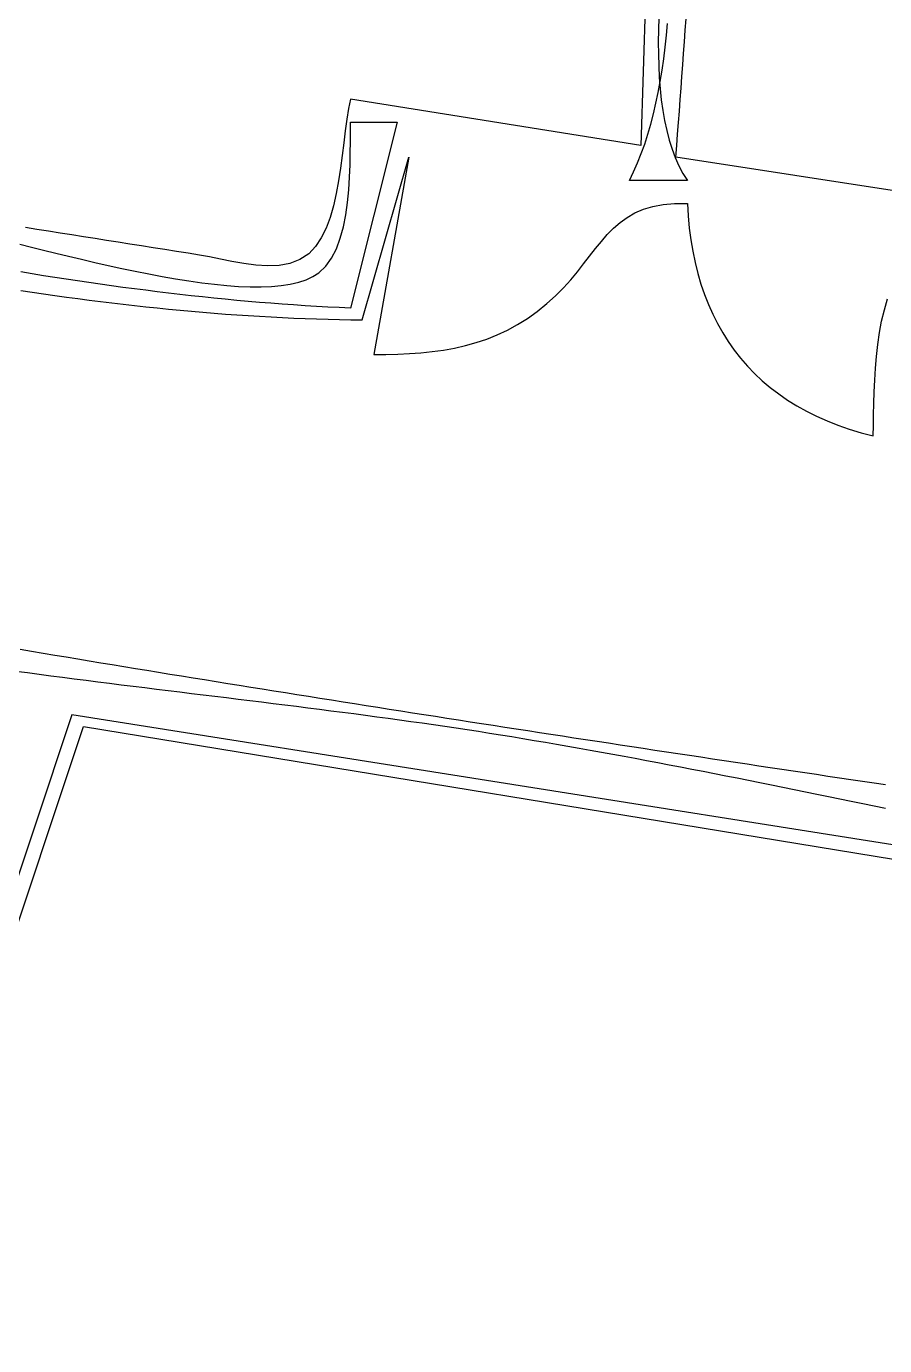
# Model space of a CAD drawing. Header units: metres. Extents: x 63 to 1153, y 57 to 743.
# Drawn here: x 500.1 to 574, y 481.7 to 595.3 of the extents above; entities that cross this region are included whole.
import ezdxf

# ---------------------------------------------------------------- set-up
doc = ezdxf.new("R2010")
doc.units = ezdxf.units.M

msp = doc.modelspace()

# ---------------------------------------------------------------- linework, layer by layer
for p, q in [((557, 713), (553, 585)), ((554.5268, 596.0121), (554.4979, 594.9474)), ((555.1925, 594.491), (555.2879, 595.5165)), ((556.8165, 594.9238), (556.8864, 595.9194)), ((554.4979, 594.9474), (554.4869, 593.8973)), ((555.0825, 593.4779), (555.1925, 594.491)), ((556.7459, 593.9285), (556.8165, 594.9238)), ((554.4869, 593.8973), (554.4953, 592.864)), ((554.4953, 592.864), (554.5244, 591.8498)), ((554.9572, 592.4785), (555.0825, 593.4779)), ((556.6025, 591.9392), (556.6745, 592.9337)), ((556.6745, 592.9337), (556.7459, 593.9285)), ((554.5244, 591.8498), (554.5756, 590.857)), ((554.816, 591.4941), (554.9572, 592.4785)), ((556.5297, 590.9452), (556.6025, 591.9392)), ((554.5756, 590.857), (554.6503, 589.8878)), ((554.658, 590.5258), (554.816, 591.4941)), ((556.4561, 589.9516), (556.5297, 590.9452)), ((554.2891, 588.6424), (554.4827, 589.5748)), ((554.4827, 589.5748), (554.658, 590.5258)), ((554.6503, 589.8878), (554.75, 588.9447)), ((556.3819, 588.9585), (556.4561, 589.9516)), ((528, 589), (527.8248, 588.1758)), ((553, 585), (528, 589)), ((554.0767, 587.7299), (554.2891, 588.6424)), ((554.75, 588.9447), (554.876, 588.0297)), ((556.3069, 587.9659), (556.3819, 588.9585)), ((527.6739, 587.261), (527.5382, 586.2734)), ((527.8248, 588.1758), (527.6739, 587.261)), ((553.8447, 586.8384), (554.0767, 587.7299)), ((554.876, 588.0297), (555.0298, 587.1452)), ((555.0298, 587.1452), (555.2126, 586.2936)), ((556.2313, 586.9737), (556.3069, 587.9659)), ((527.5382, 586.2734), (527.4083, 585.2308)), ((527.9843, 585.3302), (527.9899, 586.2142)), ((527.9899, 586.2142), (528, 587)), ((528, 587), (532, 587)), ((532, 587), (528, 571)), ((553.5923, 585.9692), (553.8447, 586.8384)), ((555.2126, 586.2936), (555.426, 585.477)), ((556.1549, 585.9819), (556.2313, 586.9737)), ((527.4083, 585.2308), (527.2751, 584.151)), ((527.975, 584.367), (527.9843, 585.3302)), ((553.0236, 584.3024), (553.3189, 585.1234)), ((553.3189, 585.1234), (553.5923, 585.9692)), ((555.426, 585.477), (555.6714, 584.6978)), ((556, 584), (556.0778, 584.9907)), ((556.0778, 584.9907), (556.1549, 585.9819)), ((527.2751, 584.151), (527.1292, 583.0518)), ((527.9536, 583.3439), (527.975, 584.367)), ((529, 570), (533, 584)), ((533, 584), (530, 567)), ((552.7059, 583.5073), (553.0236, 584.3024)), ((555.6714, 584.6978), (555.95, 583.9582)), ((555.95, 583.9582), (556.2634, 583.2605)), ((582, 580), (556, 584)), ((527.1292, 583.0518), (526.9616, 581.9509)), ((527.9119, 582.2802), (527.9536, 583.3439)), ((552, 582), (552.3649, 582.7395)), ((552.3649, 582.7395), (552.7059, 583.5073)), ((556.2634, 583.2605), (556.6129, 582.607)), ((556.6129, 582.607), (557, 582)), ((526.9616, 581.9509), (526.7628, 580.8661)), ((527.8416, 581.1949), (527.9119, 582.2802)), ((557, 582), (552, 582)), ((526.7628, 580.8661), (526.5237, 579.8153)), ((527.7345, 580.1073), (527.8416, 581.1949)), ((526.5237, 579.8153), (526.2351, 578.8162)), ((527.5823, 579.0367), (527.7345, 580.1073)), ((551.8115, 578.8205), (552.4753, 579.204)), ((552.4753, 579.204), (553.2046, 579.5213)), ((553.2046, 579.5213), (554.0106, 579.766)), ((554.0106, 579.766), (554.9044, 579.9316)), ((554.9044, 579.9316), (555.8972, 580.0117)), ((555.8972, 580.0117), (557, 580)), ((557, 580), (557.0638, 578.9387)), ((526.2351, 578.8162), (525.8877, 577.8866)), ((527.3766, 578.0021), (527.5823, 579.0367)), ((550.636, 577.8805), (551.2021, 578.3772)), ((551.2021, 578.3772), (551.8115, 578.8205)), ((557.0638, 578.9387), (557.1618, 577.9008)), ((500.9945, 577.787), (499.9947, 577.9483)), ((501.9944, 577.6261), (500.9945, 577.787)), ((502.9943, 577.4656), (501.9944, 577.6261)), ((503.9943, 577.3057), (502.9943, 577.4656)), ((504.9944, 577.1461), (503.9943, 577.3057)), ((505.9945, 576.987), (504.9944, 577.1461)), ((506.9947, 576.8284), (505.9945, 576.987)), ((525.4722, 577.0443), (524.9795, 576.3071)), ((525.8877, 577.8866), (525.4722, 577.0443)), ((526.7722, 576.1179), (527.1094, 577.0227)), ((527.1094, 577.0227), (527.3766, 578.0021)), ((549.5891, 576.7526), (550.1021, 577.3368)), ((550.1021, 577.3368), (550.636, 577.8805)), ((557.1618, 577.9008), (557.294, 576.8865)), ((499.5171, 576.5064), (500.5148, 576.2598)), ((500.5148, 576.2598), (501.5504, 576.004)), ((501.5504, 576.004), (502.6191, 575.7418)), ((507.995, 576.6702), (506.9947, 576.8284)), ((508.9954, 576.5125), (507.995, 576.6702)), ((509.9959, 576.3552), (508.9954, 576.5125)), ((510.9965, 576.1984), (509.9959, 576.3552)), ((511.9972, 576.042), (510.9965, 576.1984)), ((512.998, 575.8861), (511.9972, 576.042)), ((513.9989, 575.7306), (512.998, 575.8861)), ((524.9795, 576.3071), (524.4004, 575.6928)), ((526.3568, 575.3068), (526.7722, 576.1179)), ((548.5816, 575.4883), (549.086, 576.1343)), ((549.086, 576.1343), (549.5891, 576.7526)), ((557.294, 576.8865), (557.4606, 575.8963)), ((557.4606, 575.8963), (557.6616, 574.9306)), ((502.6191, 575.7418), (503.7161, 575.4758)), ((503.7161, 575.4758), (504.8365, 575.2086)), ((504.8365, 575.2086), (505.9757, 574.9429)), ((505.9757, 574.9429), (507.1286, 574.6813)), ((507.1286, 574.6813), (508.2906, 574.4266)), ((515, 575.5756), (513.9989, 575.7306)), ((515.8575, 575.4216), (515, 575.5756)), ((516.7913, 575.2296), (515.8575, 575.4216)), ((517.7798, 575.0277), (516.7913, 575.2296)), ((518.8012, 574.8439), (517.7798, 575.0277)), ((519.8336, 574.7063), (518.8012, 574.8439)), ((520.8554, 574.6428), (519.8336, 574.7063)), ((521.8447, 574.6817), (520.8554, 574.6428)), ((522.7798, 574.8509), (521.8447, 574.6817)), ((523.6389, 575.1786), (522.7798, 574.8509)), ((524.4004, 575.6928), (523.6389, 575.1786)), ((525.8549, 574.6085), (526.3568, 575.3068)), ((547.5246, 574.1389), (548.0649, 574.821)), ((548.0649, 574.821), (548.5816, 575.4883)), ((557.6616, 574.9306), (557.897, 573.9896)), ((500.5792, 573.9558), (499.6023, 574.1154)), ((501.5562, 573.7991), (500.5792, 573.9558)), ((502.5334, 573.6455), (501.5562, 573.7991)), ((503.5107, 573.4951), (502.5334, 573.6455)), ((504.4882, 573.3479), (503.5107, 573.4951)), ((508.2906, 574.4266), (509.4568, 574.1814)), ((509.4568, 574.1814), (510.6224, 573.9483)), ((510.6224, 573.9483), (511.7826, 573.73)), ((511.7826, 573.73), (512.9325, 573.5292)), ((512.9325, 573.5292), (514.0674, 573.3486)), ((524.1793, 573.4508), (524.7577, 573.7193)), ((524.7577, 573.7193), (525.2585, 574.0425)), ((525.2584, 574.0424), (525.8549, 574.6085)), ((546.9497, 573.4483), (547.5246, 574.1389)), ((557.897, 573.9896), (558.167, 573.0737)), ((499.6127, 572.5191), (500.5903, 572.3737)), ((500.5903, 572.3737), (501.5679, 572.2318)), ((505.4658, 573.204), (504.4882, 573.3479)), ((506.4435, 573.0636), (505.4658, 573.204)), ((507.4215, 572.9266), (506.4435, 573.0636)), ((508.3995, 572.7931), (507.4215, 572.9266)), ((509.3778, 572.6633), (508.3995, 572.7931)), ((510.3562, 572.5373), (509.3778, 572.6633)), ((511.3347, 572.415), (510.3562, 572.5373)), ((512.3135, 572.2966), (511.3347, 572.415)), ((514.0674, 573.3486), (515.1824, 573.1907)), ((515.1824, 573.1907), (516.2727, 573.0583)), ((516.2727, 573.0583), (517.3334, 572.9539)), ((517.3334, 572.9539), (518.3599, 572.8804)), ((518.3599, 572.8804), (519.3472, 572.8403)), ((519.3472, 572.8403), (520.2906, 572.8363)), ((520.2906, 572.8363), (521.1851, 572.871)), ((521.1851, 572.871), (522.0261, 572.9472)), ((522.0261, 572.9472), (522.8087, 573.0674)), ((522.8087, 573.0674), (523.528, 573.2344)), ((523.528, 573.2344), (524.1793, 573.4508)), ((545.6514, 572.0676), (546.329, 572.7558)), ((546.329, 572.7558), (546.9497, 573.4483)), ((558.167, 573.0737), (558.4716, 572.1832)), ((501.5679, 572.2318), (502.5457, 572.0934)), ((502.5457, 572.0934), (503.5236, 571.9586)), ((503.5236, 571.9586), (504.5016, 571.8275)), ((504.5016, 571.8275), (505.4797, 571.7002)), ((505.4797, 571.7002), (506.458, 571.5767)), ((506.458, 571.5767), (507.4364, 571.4572)), ((507.4364, 571.4572), (508.4149, 571.3417)), ((508.4149, 571.3417), (509.3936, 571.2304)), ((509.3936, 571.2304), (510.3724, 571.1233)), ((513.2924, 572.1822), (512.3135, 572.2966)), ((514.2715, 572.0719), (513.2924, 572.1822)), ((515.2508, 571.9657), (514.2715, 572.0719)), ((516.2302, 571.8638), (515.2508, 571.9657)), ((517.2099, 571.7661), (516.2302, 571.8638)), ((518.1898, 571.6729), (517.2099, 571.7661)), ((519.1698, 571.5841), (518.1898, 571.6729)), ((520.1501, 571.4998), (519.1698, 571.5841)), ((521.1306, 571.4202), (520.1501, 571.4998)), ((522.1112, 571.3454), (521.1306, 571.4202)), ((523.0921, 571.2753), (522.1112, 571.3454)), ((524.0732, 571.2101), (523.0921, 571.2753)), ((544.0714, 570.7187), (544.9059, 571.3904)), ((544.9058, 571.3904), (545.6514, 572.0676)), ((558.4716, 572.1832), (558.811, 571.3186)), ((558.811, 571.3186), (559.1851, 570.4802)), ((573.9552, 570.8722), (574.2368, 571.8184)), ((510.3724, 571.1233), (511.3513, 571.0204)), ((511.3513, 571.0204), (512.3304, 570.922)), ((512.3304, 570.922), (513.3097, 570.8279)), ((513.3097, 570.8279), (514.2891, 570.7385)), ((514.2891, 570.7385), (515.2686, 570.6537)), ((515.2686, 570.6537), (516.2483, 570.5735)), ((516.2483, 570.5735), (517.2282, 570.4982)), ((517.2282, 570.4982), (518.2082, 570.4278)), ((518.2082, 570.4278), (519.1884, 570.3624)), ((519.1884, 570.3624), (520.1687, 570.302)), ((520.1687, 570.302), (521.1493, 570.2467)), ((521.1493, 570.2467), (522.13, 570.1967)), ((522.13, 570.1967), (523.1108, 570.152)), ((523.1108, 570.152), (524.0919, 570.1126)), ((525.0546, 571.1499), (524.0732, 571.2101)), ((524.0919, 570.1126), (525.0731, 570.0788)), ((526.0361, 571.0948), (525.0546, 571.1499)), ((527.0179, 571.0447), (526.0361, 571.0948)), ((528, 571), (527.0179, 571.0447)), ((542.3663, 569.5839), (543.225, 570.1179)), ((543.225, 570.1179), (544.0714, 570.7187)), ((559.1851, 570.4802), (559.594, 569.6684)), ((573.7227, 569.8955), (573.9552, 570.8722)), ((525.0731, 570.0788), (526.0545, 570.0505)), ((526.0545, 570.0505), (527.0362, 570.0279)), ((527.0362, 570.0279), (528.018, 570.011)), ((528.018, 570.011), (529, 570)), ((540.6115, 568.7015), (541.4952, 569.1131)), ((541.4952, 569.1131), (542.3663, 569.5839)), ((559.594, 569.6684), (560.0379, 568.8834)), ((573.5343, 568.8955), (573.7227, 569.8955)), ((537.8825, 567.7847), (538.8054, 568.0411)), ((538.8054, 568.0411), (539.7149, 568.3455)), ((539.7149, 568.3455), (540.6115, 568.7015)), ((560.0379, 568.8834), (560.5168, 568.1257)), ((560.5168, 568.1257), (561.0307, 567.3956)), ((573.2698, 566.8532), (573.385, 567.879)), ((573.385, 567.879), (573.5343, 568.8955)), ((530, 567), (531.0357, 567.0104)), ((531.0357, 567.0104), (532.0567, 567.0383)), ((532.0567, 567.0383), (533.0631, 567.0874)), ((533.0631, 567.0874), (534.055, 567.1615)), ((534.055, 567.1615), (535.0327, 567.2645)), ((535.0327, 567.2645), (535.9964, 567.4002)), ((535.9964, 567.4002), (536.9463, 567.5723)), ((536.9463, 567.5723), (537.8825, 567.7847)), ((561.0307, 567.3956), (561.5798, 566.6935)), ((561.5798, 566.6935), (562.1642, 566.0197)), ((573.1838, 565.825), (573.2698, 566.8532)), ((562.1642, 566.0197), (562.7838, 565.3745)), ((573.1218, 564.8015), (573.1838, 565.825)), ((562.7838, 565.3745), (563.4388, 564.7585)), ((563.4388, 564.7585), (564.1292, 564.1718)), ((573.0791, 563.7897), (573.1218, 564.8015)), ((564.1292, 564.1718), (564.8552, 563.6148)), ((564.8552, 563.6148), (565.6168, 563.088)), ((573.0505, 562.7967), (573.0791, 563.7897)), ((565.6168, 563.088), (566.414, 562.5916)), ((566.414, 562.5916), (567.247, 562.1261)), ((573.0311, 561.8293), (573.0505, 562.7967)), ((567.247, 562.1261), (568.1158, 561.6917)), ((568.1158, 561.6917), (569.0206, 561.2889)), ((569.0206, 561.2889), (569.9613, 560.9179)), ((573.0159, 560.8947), (573.0311, 561.8293)), ((569.9613, 560.9179), (570.938, 560.5792)), ((570.938, 560.5792), (571.9509, 560.2731)), ((571.9509, 560.2731), (573, 560)), ((573, 560), (573.0159, 560.8947)), ((500.5362, 541.4451), (499.5442, 541.6115)), ((501.5284, 541.2791), (500.5362, 541.4451)), ((502.5206, 541.1135), (501.5284, 541.2791)), ((503.5129, 540.9483), (502.5206, 541.1135)), ((504.5053, 540.7835), (503.5129, 540.9483)), ((505.4978, 540.619), (504.5053, 540.7835)), ((506.4904, 540.4549), (505.4978, 540.619)), ((499.1546, 539.7642), (500.1654, 539.6276)), ((500.1654, 539.6276), (501.1764, 539.4927)), ((501.1764, 539.4927), (502.1877, 539.3593)), ((507.4831, 540.2911), (506.4904, 540.4549)), ((508.4758, 540.1277), (507.4831, 540.2911)), ((509.4687, 539.9647), (508.4758, 540.1277)), ((510.4616, 539.802), (509.4687, 539.9647)), ((511.4546, 539.6397), (510.4616, 539.802)), ((512.4476, 539.4778), (511.4546, 539.6397)), ((513.4408, 539.3161), (512.4476, 539.4778)), ((502.1877, 539.3593), (503.1991, 539.2273)), ((503.1991, 539.2273), (504.2106, 539.0966)), ((504.2106, 539.0966), (505.222, 538.9672)), ((505.222, 538.9672), (506.2333, 538.8389)), ((506.2333, 538.8389), (507.2445, 538.7116)), ((507.2445, 538.7116), (508.2553, 538.5852)), ((508.2553, 538.5852), (509.2658, 538.4596)), ((509.2658, 538.4596), (510.2759, 538.3348)), ((510.2759, 538.3348), (511.2854, 538.2105)), ((514.434, 539.1548), (513.4408, 539.3161)), ((515.4272, 538.9939), (514.434, 539.1548)), ((516.4205, 538.8333), (515.4272, 538.9939)), ((517.4139, 538.673), (516.4205, 538.8333)), ((518.4074, 538.513), (517.4139, 538.673)), ((519.4009, 538.3534), (518.4074, 538.513)), ((520.3944, 538.194), (519.4009, 538.3534)), ((511.2854, 538.2105), (512.2943, 538.0868)), ((512.2943, 538.0868), (513.3025, 537.9635)), ((513.3025, 537.9635), (514.3099, 537.8405)), ((514.3099, 537.8405), (515.3165, 537.7178)), ((515.3165, 537.7178), (516.3221, 537.5951)), ((516.3221, 537.5951), (517.3267, 537.4725)), ((517.3267, 537.4725), (518.3302, 537.3498)), ((518.3302, 537.3498), (519.3325, 537.2269)), ((519.3325, 537.2269), (520.3335, 537.1037)), ((521.388, 538.035), (520.3944, 538.194)), ((522.3817, 537.8763), (521.388, 538.035)), ((523.3754, 537.7179), (522.3817, 537.8763)), ((524.3691, 537.5598), (523.3754, 537.7179)), ((525.3629, 537.402), (524.3691, 537.5598)), ((526.3568, 537.2445), (525.3629, 537.402)), ((527.3506, 537.0873), (526.3568, 537.2445)), ((520.3335, 537.1037), (521.3332, 536.9802)), ((521.3332, 536.9802), (522.3314, 536.8561)), ((522.3314, 536.8561), (523.3281, 536.7315)), ((523.3281, 536.7315), (524.3232, 536.6062)), ((524.3232, 536.6062), (525.3166, 536.48)), ((525.3166, 536.48), (526.3082, 536.353)), ((526.3082, 536.353), (527.298, 536.2251)), ((527.298, 536.2251), (528.2858, 536.096)), ((528.3445, 536.9303), (527.3506, 537.0873)), ((528.2858, 536.096), (529.2716, 535.9657)), ((529.3384, 536.7737), (528.3445, 536.9303)), ((530.3324, 536.6173), (529.3384, 536.7737)), ((531.3264, 536.4612), (530.3324, 536.6173)), ((532.3204, 536.3054), (531.3264, 536.4612)), ((533.3144, 536.1498), (532.3204, 536.3054)), ((534.3085, 535.9945), (533.3144, 536.1498)), ((504, 536), (485, 479)), ((486, 478), (505, 535)), ((643, 514), (504, 536)), ((505, 535), (591, 520.9197)), ((529.2716, 535.9657), (530.2553, 535.8342)), ((530.2553, 535.8342), (531.2368, 535.7012)), ((531.2368, 535.7012), (532.216, 535.5668)), ((532.216, 535.5668), (533.1929, 535.4307)), ((533.1929, 535.4307), (534.1673, 535.293)), ((534.1673, 535.293), (535.1392, 535.1535)), ((535.3026, 535.8395), (534.3085, 535.9945)), ((535.1392, 535.1535), (536.1085, 535.0121)), ((536.2966, 535.6847), (535.3026, 535.8395)), ((536.1085, 535.0121), (537.0751, 534.8687)), ((537.2907, 535.5302), (536.2966, 535.6847)), ((538.2848, 535.376), (537.2907, 535.5302)), ((539.279, 535.2219), (538.2848, 535.376)), ((540.2731, 535.0681), (539.279, 535.2219)), ((541.2672, 534.9146), (540.2731, 535.0681)), ((542.2613, 534.7613), (541.2672, 534.9146)), ((537.0751, 534.8687), (538.039, 534.7232)), ((538.039, 534.7232), (539, 534.5756)), ((539, 534.5756), (539.9584, 534.4256)), ((539.9584, 534.4256), (540.918, 534.2728)), ((540.918, 534.2728), (541.8787, 534.1174)), ((541.8787, 534.1174), (542.8404, 533.9594)), ((543.2555, 534.6082), (542.2613, 534.7613)), ((542.8404, 533.9594), (543.8032, 533.7988)), ((544.2496, 534.4553), (543.2555, 534.6082)), ((543.8032, 533.7988), (544.7669, 533.6357)), ((545.2437, 534.3027), (544.2496, 534.4553)), ((546.2378, 534.1503), (545.2437, 534.3027)), ((547.2319, 533.9981), (546.2378, 534.1503)), ((548.226, 533.8461), (547.2319, 533.9981)), ((549.2201, 533.6943), (548.226, 533.8461)), ((544.7669, 533.6357), (545.7317, 533.4703)), ((545.7317, 533.4703), (546.6974, 533.3025)), ((546.6974, 533.3025), (547.6642, 533.1325)), ((547.6642, 533.1325), (548.6318, 532.9603)), ((548.6318, 532.9603), (549.6004, 532.786)), ((550.2141, 533.5428), (549.2201, 533.6943)), ((549.6004, 532.786), (550.5699, 532.6097)), ((551.2082, 533.3914), (550.2141, 533.5428)), ((552.2022, 533.2402), (551.2082, 533.3914)), ((553.1962, 533.0892), (552.2022, 533.2402)), ((554.1901, 532.9384), (553.1962, 533.0892)), ((555.184, 532.7878), (554.1901, 532.9384)), ((556.1779, 532.6374), (555.184, 532.7878)), ((557.1718, 532.4871), (556.1779, 532.6374)), ((550.5699, 532.6097), (551.5403, 532.4315)), ((551.5403, 532.4315), (552.5115, 532.2513)), ((552.5115, 532.2513), (553.4836, 532.0694)), ((553.4836, 532.0694), (554.4565, 531.8857)), ((554.4565, 531.8857), (555.4303, 531.7003)), ((555.4303, 531.7003), (556.4048, 531.5134)), ((556.4048, 531.5134), (557.3801, 531.325)), ((558.1656, 532.3371), (557.1718, 532.4871)), ((559.1594, 532.1872), (558.1656, 532.3371)), ((560.1531, 532.0374), (559.1594, 532.1872)), ((561.1468, 531.8878), (560.1531, 532.0374)), ((562.1405, 531.7384), (561.1468, 531.8878)), ((563.1341, 531.5892), (562.1405, 531.7384)), ((564.1276, 531.4401), (563.1341, 531.5892)), ((557.3801, 531.325), (558.3562, 531.1351)), ((558.3562, 531.1351), (559.333, 530.9439)), ((559.333, 530.9439), (560.3105, 530.7513)), ((560.3105, 530.7513), (561.2887, 530.5576)), ((561.2887, 530.5576), (562.2676, 530.3627)), ((562.2676, 530.3627), (563.2472, 530.1668)), ((565.1211, 531.2911), (564.1276, 531.4401)), ((566.1145, 531.1423), (565.1211, 531.2911)), ((567.1079, 530.9936), (566.1145, 531.1423)), ((568.1012, 530.845), (567.1079, 530.9936)), ((569.0945, 530.6966), (568.1012, 530.845)), ((570.0877, 530.5484), (569.0945, 530.6966)), ((571.0808, 530.4002), (570.0877, 530.5484)), ((572.0739, 530.2522), (571.0808, 530.4002)), ((563.2472, 530.1668), (564.2274, 529.9698)), ((564.2274, 529.9698), (565.2082, 529.772)), ((565.2082, 529.772), (566.1896, 529.5732)), ((566.1896, 529.5732), (567.1716, 529.3738)), ((567.1716, 529.3738), (568.1542, 529.1736)), ((573.0668, 530.1042), (572.0739, 530.2522)), ((574.0597, 529.9564), (573.0668, 530.1042)), ((568.1542, 529.1736), (569.1374, 528.9728)), ((569.1374, 528.9728), (570.121, 528.7714)), ((570.121, 528.7714), (571.1052, 528.5695)), ((571.1052, 528.5695), (572.0899, 528.3673)), ((572.0899, 528.3673), (573.075, 528.1647)), ((573.075, 528.1647), (574.0606, 527.9619))]:
    msp.add_line(p, q)

doc.saveas('drawing.dxf')
